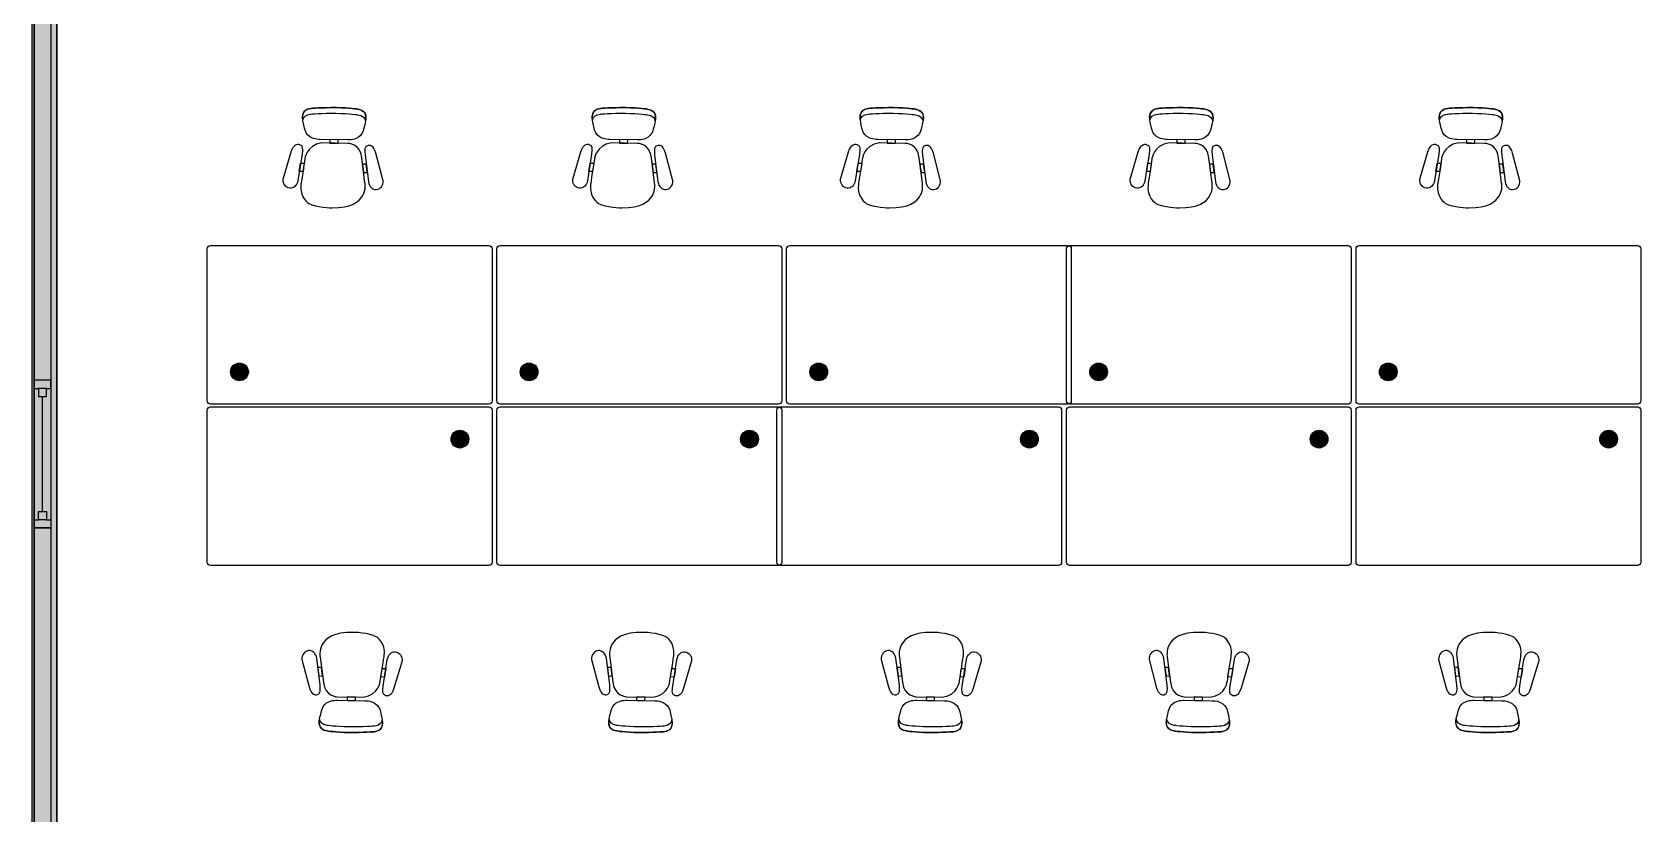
# Model space of a CAD drawing. Extents: x 452 to 33561, y 452 to 25492.
# Drawn here: x 452 to 10247, y 12987 to 17746 of the extents above; entities that cross this region are included whole.
import ezdxf

# ---------------------------------------------------------------- set-up
doc = ezdxf.new("R2010")
doc.units = 0
doc.header["$MEASUREMENT"] = 0
doc.layers.get('0').update_dxf_attribs({"linetype": 'CONTINUOUS'})
doc.layers.add('BUILDING_ENVELOPE', color=7, linetype='CONTINUOUS')
doc.layers.add('FURNITURE', color=7, linetype='CONTINUOUS')

msp = doc.modelspace()

# ---------------------------------------------------------------- hatches: boundary and pattern name
at = {"layer": 'BUILDING_ENVELOPE'}
for points in [[(451.6, 6581.6), (451.6, 25381.6), (601.6, 25231.6), (601.6, 6731.6)], [(564.5, 25329.4), (564.5, 581.6), (464.5, 481.6), (464.5, 25429.4)]]:
    msp.add_hatch(color=253, dxfattribs=at).paths.add_polyline_path(points)
at = {"layer": 'FURNITURE'}
h = msp.add_hatch(color=254, dxfattribs=at)
edge = h.paths.add_edge_path()
edge.add_arc((1714, 15677.6), 54, 0, 360)
h = msp.add_hatch(color=7, dxfattribs=at)
edge = h.paths.add_edge_path()
edge.add_arc((1714, 15677.6), 37.5, 0, 360)
h = msp.add_hatch(color=254, dxfattribs=at)
edge = h.paths.add_edge_path()
edge.add_arc((3477.6, 15677.6), 54, 0, 360)
h = msp.add_hatch(color=7, dxfattribs=at)
edge = h.paths.add_edge_path()
edge.add_arc((3477.6, 15677.6), 37.5, 0, 360)
h = msp.add_hatch(color=254, dxfattribs=at)
edge = h.paths.add_edge_path()
edge.add_arc((5241.2, 15677.6), 54, 0, 360)
h = msp.add_hatch(color=7, dxfattribs=at)
edge = h.paths.add_edge_path()
edge.add_arc((5241.2, 15677.6), 37.5, 0, 360)
h = msp.add_hatch(color=254, dxfattribs=at)
edge = h.paths.add_edge_path()
edge.add_arc((6945.6, 15677.6), 54, 0, 360)
h = msp.add_hatch(color=7, dxfattribs=at)
edge = h.paths.add_edge_path()
edge.add_arc((6945.6, 15677.6), 37.5, 0, 360)
h = msp.add_hatch(color=254, dxfattribs=at)
edge = h.paths.add_edge_path()
edge.add_arc((8709.1, 15677.6), 54, 0, 360)
h = msp.add_hatch(color=7, dxfattribs=at)
edge = h.paths.add_edge_path()
edge.add_arc((8709.1, 15677.6), 37.5, 0, 360)
h = msp.add_hatch(color=254, dxfattribs=at)
edge = h.paths.add_edge_path()
edge.add_arc((3056, 15268.1), 54, 0, 360)
h = msp.add_hatch(color=7, dxfattribs=at)
edge = h.paths.add_edge_path()
edge.add_arc((3056, 15268.1), 37.5, 0, 360)
h = msp.add_hatch(color=254, dxfattribs=at)
edge = h.paths.add_edge_path()
edge.add_arc((4819.6, 15268.1), 54, 0, 360)
h = msp.add_hatch(color=7, dxfattribs=at)
edge = h.paths.add_edge_path()
edge.add_arc((4819.6, 15268.1), 37.5, 0, 360)
h = msp.add_hatch(color=254, dxfattribs=at)
edge = h.paths.add_edge_path()
edge.add_arc((6524, 15268.1), 54, 0, 360)
h = msp.add_hatch(color=7, dxfattribs=at)
edge = h.paths.add_edge_path()
edge.add_arc((6524, 15268.1), 37.5, 0, 360)
h = msp.add_hatch(color=254, dxfattribs=at)
edge = h.paths.add_edge_path()
edge.add_arc((8287.6, 15268.1), 54, 0, 360)
h = msp.add_hatch(color=7, dxfattribs=at)
edge = h.paths.add_edge_path()
edge.add_arc((8287.6, 15268.1), 37.5, 0, 360)
h = msp.add_hatch(color=254, dxfattribs=at)
edge = h.paths.add_edge_path()
edge.add_arc((10051.1, 15268.1), 54, 0, 360)
h = msp.add_hatch(color=7, dxfattribs=at)
edge = h.paths.add_edge_path()
edge.add_arc((10051.1, 15268.1), 37.5, 0, 360)

# ---------------------------------------------------------------- linework, layer by layer
at = {"color": 7, "linetype": 'CONTINUOUS'}
for p, q in [((2372.4, 17090.2), (2205.7, 17092.8)), ((2374, 17069), (2216.1, 17071.4)), ((4136, 17090.2), (3969.2, 17092.8)), ((4137.5, 17069), (3979.6, 17071.4)), ((5766.9, 17090.2), (5600.2, 17092.8)), ((5768.5, 17069), (5610.6, 17071.4)), ((7530.5, 17090.2), (7363.7, 17092.8)), ((7532, 17069), (7374.1, 17071.4)), ((9294, 17090.2), (9127.3, 17092.8)), ((9295.6, 17069), (9137.7, 17071.4)), ((1979.4, 16851), (2028.6, 17017.3)), ((2094.9, 17004.2), (2069.3, 16841.2)), ((2478.1, 16827.3), (2458.6, 16980.6)), ((2478.3, 16998.2), (2498.9, 16834.6)), ((2589, 16841.5), (2545, 17009.3)), ((3743, 16851), (3792.2, 17017.3)), ((3858.5, 17004.2), (3832.8, 16841.2)), ((4241.6, 16827.3), (4222.2, 16980.6)), ((4241.8, 16998.2), (4262.4, 16834.6)), ((4352.6, 16841.5), (4308.5, 17009.3)), ((5373.9, 16851), (5423.1, 17017.3)), ((5489.4, 17004.2), (5463.8, 16841.2)), ((5872.6, 16827.3), (5853.1, 16980.6)), ((5872.8, 16998.2), (5893.4, 16834.6)), ((5983.5, 16841.5), (5939.5, 17009.3)), ((7137.5, 16851), (7186.7, 17017.3)), ((7253, 17004.2), (7227.3, 16841.2)), ((7636.1, 16827.3), (7616.7, 16980.6)), ((7636.3, 16998.2), (7656.9, 16834.6)), ((7747.1, 16841.5), (7703, 17009.3)), ((8901, 16851), (8950.2, 17017.3)), ((9016.6, 17004.2), (8990.9, 16841.2)), ((9399.7, 16827.3), (9380.2, 16980.6)), ((9399.9, 16998.2), (9420.5, 16834.6)), ((9510.6, 16841.5), (9466.6, 17009.3)), ((2094.2, 13926.7), (2138.3, 13759)), ((2205, 13770), (2184.4, 13933.7)), ((2205.2, 13940.9), (2224.7, 13787.6)), ((2588.3, 13764.1), (2614, 13927)), ((2703.9, 13917.3), (2654.6, 13751)), ((3857.8, 13926.7), (3901.8, 13759)), ((3968.5, 13770), (3947.9, 13933.7)), ((3968.8, 13940.9), (3988.2, 13787.6)), ((4351.9, 13764.1), (4377.5, 13927)), ((4467.4, 13917.3), (4418.2, 13751)), ((5621.3, 13926.7), (5665.4, 13759)), ((5732.1, 13770), (5711.5, 13933.7)), ((5732.3, 13940.9), (5751.8, 13787.6)), ((6115.4, 13764.1), (6141.1, 13927)), ((6231, 13917.3), (6181.7, 13751)), ((7252.3, 13926.7), (7296.3, 13759)), ((7363, 13770), (7342.4, 13933.7)), ((7363.3, 13940.9), (7382.7, 13787.6)), ((7746.4, 13764.1), (7772, 13927)), ((7861.9, 13917.3), (7812.7, 13751)), ((9015.8, 13926.7), (9059.9, 13759)), ((9126.6, 13770), (9106, 13933.7)), ((9126.8, 13940.9), (9146.3, 13787.6)), ((9509.9, 13764.1), (9535.6, 13927)), ((9625.5, 13917.3), (9576.2, 13751)), ((2309.3, 13699.3), (2467.2, 13696.8)), ((2310.8, 13678), (2477.6, 13675.4)), ((4072.8, 13699.3), (4230.7, 13696.8)), ((4074.4, 13678), (4241.2, 13675.4)), ((5836.4, 13699.3), (5994.3, 13696.8)), ((5837.9, 13678), (6004.7, 13675.4)), ((7467.3, 13699.3), (7625.2, 13696.8)), ((7468.9, 13678), (7635.7, 13675.4)), ((9230.9, 13699.3), (9388.8, 13696.8)), ((9232.4, 13678), (9399.2, 13675.4))]:
    msp.add_line(p, q, dxfattribs=at)
for points in [[(2263.5, 17070.7), (2314, 17069.9), (2314.3, 17091.2), (2263.8, 17091.9)], [(4027, 17070.7), (4077.5, 17069.9), (4077.9, 17091.2), (4027.3, 17091.9)], [(5658, 17070.7), (5708.5, 17069.9), (5708.8, 17091.2), (5658.3, 17091.9)], [(7421.5, 17070.7), (7472, 17069.9), (7472.4, 17091.2), (7421.8, 17091.9)], [(9185.1, 17070.7), (9235.6, 17069.9), (9235.9, 17091.2), (9185.4, 17091.9)], [(2100.4, 16897), (2078.1, 16897.3), (2086.2, 16948.6), (2108.3, 16947.6)], [(3864, 16897), (3841.7, 16897.3), (3849.8, 16948.6), (3871.8, 16947.6)], [(5494.9, 16897), (5472.6, 16897.3), (5480.7, 16948.6), (5502.8, 16947.6)], [(7258.5, 16897), (7236.2, 16897.3), (7244.3, 16948.6), (7266.3, 16947.6)], [(9022, 16897), (8999.7, 16897.3), (9007.8, 16948.6), (9029.9, 16947.6)], [(2469.5, 16891.2), (2491.8, 16890.9), (2485.3, 16942.4), (2463.2, 16942.1)], [(4233, 16891.2), (4255.3, 16890.9), (4248.9, 16942.4), (4226.8, 16942.1)], [(5864, 16891.2), (5886.3, 16890.9), (5879.8, 16942.4), (5857.7, 16942.1)], [(7627.5, 16891.2), (7649.8, 16890.9), (7643.4, 16942.4), (7621.3, 16942.1)], [(9391.1, 16891.2), (9413.4, 16890.9), (9406.9, 16942.4), (9384.8, 16942.1)], [(2213.8, 13877), (2191.5, 13877.4), (2198, 13825.8), (2220, 13826.1)], [(2582.8, 13871.3), (2605.1, 13870.9), (2597.1, 13819.6), (2575, 13820.6)], [(3977.3, 13877), (3955, 13877.4), (3961.5, 13825.8), (3983.6, 13826.1)], [(4346.4, 13871.3), (4368.7, 13870.9), (4360.6, 13819.6), (4338.6, 13820.6)], [(5740.9, 13877), (5718.6, 13877.4), (5725.1, 13825.8), (5747.1, 13826.1)], [(6109.9, 13871.3), (6132.2, 13870.9), (6124.2, 13819.6), (6102.1, 13820.6)], [(7371.8, 13877), (7349.5, 13877.4), (7356, 13825.8), (7378.1, 13826.1)], [(7740.9, 13871.3), (7763.2, 13870.9), (7755.1, 13819.6), (7733.1, 13820.6)], [(9135.4, 13877), (9113.1, 13877.4), (9119.6, 13825.8), (9141.6, 13826.1)], [(9504.4, 13871.3), (9526.7, 13870.9), (9518.7, 13819.6), (9496.6, 13820.6)], [(2419.8, 13697.5), (2369.3, 13698.3), (2369, 13677.1), (2419.5, 13676.3)], [(4183.3, 13697.5), (4132.8, 13698.3), (4132.5, 13677.1), (4183, 13676.3)], [(5946.9, 13697.5), (5896.4, 13698.3), (5896.1, 13677.1), (5946.6, 13676.3)], [(7577.8, 13697.5), (7527.3, 13698.3), (7527, 13677.1), (7577.5, 13676.3)], [(9341.4, 13697.5), (9290.9, 13698.3), (9290.6, 13677.1), (9341.1, 13676.3)]]:
    msp.add_lwpolyline(points, close=True, dxfattribs=at)
for points in [[(2100.3, 17210.1), (2100.3, 17210.1), (2082.5, 17274.4), (2147.9, 17281.4)], [(2147.9, 17281.4), (2089.5, 17275.2), (2097.4, 17223.2), (2099.8, 17212.2)], [(2099.8, 17212.2), (2104.3, 17228.2), (2116.6, 17244.2), (2147.4, 17247.5)], [(2147.4, 17247.5), (2147.4, 17247.5), (2216, 17253.8), (2301.4, 17252.5)], [(2147.9, 17281.4), (2147.9, 17281.4), (2216.5, 17287.7), (2301.9, 17286.4)], [(2301.9, 17286.4), (2216.5, 17287.7), (2147.9, 17281.4), (2147.9, 17281.4)], [(2301.4, 17252.5), (2386.8, 17251.2), (2435.4, 17243), (2435.4, 17243)], [(2301.9, 17286.4), (2387.3, 17285.1), (2436, 17277), (2436, 17277)], [(2436, 17277), (2436, 17277), (2387.3, 17285.1), (2301.9, 17286.4)], [(2435.4, 17243), (2466.1, 17238.8), (2478, 17222.4), (2482, 17206.3)], [(2436, 17277), (2501.1, 17267.9), (2481.4, 17204.2), (2481.4, 17204.2)], [(2482, 17206.3), (2484.6, 17217.2), (2494.2, 17268.9), (2436, 17277)], [(3863.8, 17210.1), (3863.8, 17210.1), (3846.1, 17274.4), (3911.5, 17281.4)], [(3911.5, 17281.4), (3853, 17275.2), (3861, 17223.2), (3863.4, 17212.2)], [(3863.4, 17212.2), (3867.8, 17228.2), (3880.2, 17244.2), (3911, 17247.5)], [(3911, 17247.5), (3911, 17247.5), (3979.5, 17253.8), (4064.9, 17252.5)], [(3911.5, 17281.4), (3911.5, 17281.4), (3980, 17287.7), (4065.5, 17286.4)], [(4065.5, 17286.4), (3980, 17287.7), (3911.5, 17281.4), (3911.5, 17281.4)], [(4064.9, 17252.5), (4150.4, 17251.2), (4199, 17243), (4199, 17243)], [(4065.5, 17286.4), (4150.9, 17285.1), (4199.5, 17277), (4199.5, 17277)], [(4199.5, 17277), (4199.5, 17277), (4150.9, 17285.1), (4065.5, 17286.4)], [(4199, 17243), (4229.7, 17238.8), (4241.5, 17222.4), (4245.5, 17206.3)], [(4199.5, 17277), (4264.7, 17267.9), (4244.9, 17204.2), (4244.9, 17204.2)], [(4245.5, 17206.3), (4248.2, 17217.2), (4257.8, 17268.9), (4199.5, 17277)], [(5494.8, 17210.1), (5494.8, 17210.1), (5477, 17274.4), (5542.4, 17281.4)], [(5542.4, 17281.4), (5484, 17275.2), (5491.9, 17223.2), (5494.3, 17212.2)], [(5494.3, 17212.2), (5498.8, 17228.2), (5511.1, 17244.2), (5541.9, 17247.5)], [(5541.9, 17247.5), (5541.9, 17247.5), (5610.5, 17253.8), (5695.9, 17252.5)], [(5542.4, 17281.4), (5542.4, 17281.4), (5611, 17287.7), (5696.4, 17286.4)], [(5696.4, 17286.4), (5611, 17287.7), (5542.4, 17281.4), (5542.4, 17281.4)], [(5695.9, 17252.5), (5781.3, 17251.2), (5829.9, 17243), (5829.9, 17243)], [(5696.4, 17286.4), (5781.8, 17285.1), (5830.5, 17277), (5830.5, 17277)], [(5830.5, 17277), (5830.5, 17277), (5781.8, 17285.1), (5696.4, 17286.4)], [(5829.9, 17243), (5860.6, 17238.8), (5872.5, 17222.4), (5876.5, 17206.3)], [(5830.5, 17277), (5895.6, 17267.9), (5875.9, 17204.2), (5875.9, 17204.2)], [(5876.5, 17206.3), (5879.1, 17217.2), (5888.7, 17268.9), (5830.5, 17277)], [(7258.3, 17210.1), (7258.3, 17210.1), (7240.6, 17274.4), (7306, 17281.4)], [(7306, 17281.4), (7247.5, 17275.2), (7255.5, 17223.2), (7257.9, 17212.2)], [(7257.9, 17212.2), (7262.3, 17228.2), (7274.7, 17244.2), (7305.5, 17247.5)], [(7305.5, 17247.5), (7305.5, 17247.5), (7374, 17253.8), (7459.4, 17252.5)], [(7306, 17281.4), (7306, 17281.4), (7374.5, 17287.7), (7460, 17286.4)], [(7460, 17286.4), (7374.5, 17287.7), (7306, 17281.4), (7306, 17281.4)], [(7459.4, 17252.5), (7544.9, 17251.2), (7593.5, 17243), (7593.5, 17243)], [(7460, 17286.4), (7545.4, 17285.1), (7594, 17277), (7594, 17277)], [(7594, 17277), (7594, 17277), (7545.4, 17285.1), (7460, 17286.4)], [(7593.5, 17243), (7624.2, 17238.8), (7636, 17222.4), (7640, 17206.3)], [(7594, 17277), (7659.2, 17267.9), (7639.4, 17204.2), (7639.4, 17204.2)], [(7640, 17206.3), (7642.7, 17217.2), (7652.3, 17268.9), (7594, 17277)], [(9021.9, 17210.1), (9021.9, 17210.1), (9004.1, 17274.4), (9069.5, 17281.4)], [(9069.5, 17281.4), (9011.1, 17275.2), (9019, 17223.2), (9021.4, 17212.2)], [(9021.4, 17212.2), (9025.9, 17228.2), (9038.2, 17244.2), (9069, 17247.5)], [(9069, 17247.5), (9069, 17247.5), (9137.6, 17253.8), (9223, 17252.5)], [(9069.5, 17281.4), (9069.5, 17281.4), (9138.1, 17287.7), (9223.5, 17286.4)], [(9223.5, 17286.4), (9138.1, 17287.7), (9069.5, 17281.4), (9069.5, 17281.4)], [(9223, 17252.5), (9308.4, 17251.2), (9357, 17243), (9357, 17243)], [(9223.5, 17286.4), (9308.9, 17285.1), (9357.6, 17277), (9357.6, 17277)], [(9357.6, 17277), (9357.6, 17277), (9308.9, 17285.1), (9223.5, 17286.4)], [(9357, 17243), (9387.7, 17238.8), (9399.6, 17222.4), (9403.6, 17206.3)], [(9357.6, 17277), (9422.7, 17267.9), (9403, 17204.2), (9403, 17204.2)], [(9403.6, 17206.3), (9406.2, 17217.2), (9415.8, 17268.9), (9357.6, 17277)], [(2113.1, 17148.9), (2110.4, 17157.4), (2100.9, 17203.2), (2100.3, 17210.1)], [(2153.4, 17103.6), (2134.2, 17111.9), (2120.4, 17127), (2113.1, 17148.9)], [(2466.6, 17143.4), (2458.8, 17121.7), (2444.4, 17107.1), (2425, 17099.4)], [(2481.4, 17204.2), (2480.6, 17197.3), (2469.7, 17151.8), (2466.6, 17143.4)], [(3876.7, 17148.9), (3873.9, 17157.4), (3864.4, 17203.2), (3863.8, 17210.1)], [(3917, 17103.6), (3897.8, 17111.9), (3883.9, 17127), (3876.7, 17148.9)], [(4230.2, 17143.4), (4222.3, 17121.7), (4208, 17107.1), (4188.5, 17099.4)], [(4244.9, 17204.2), (4244.1, 17197.3), (4233.2, 17151.8), (4230.2, 17143.4)], [(5507.6, 17148.9), (5504.9, 17157.4), (5495.4, 17203.2), (5494.8, 17210.1)], [(5547.9, 17103.6), (5528.7, 17111.9), (5514.9, 17127), (5507.6, 17148.9)], [(5861.1, 17143.4), (5853.3, 17121.7), (5838.9, 17107.1), (5819.5, 17099.4)], [(5875.9, 17204.2), (5875.1, 17197.3), (5864.2, 17151.8), (5861.1, 17143.4)], [(7271.2, 17148.9), (7268.4, 17157.4), (7258.9, 17203.2), (7258.3, 17210.1)], [(7311.5, 17103.6), (7292.3, 17111.9), (7278.4, 17127), (7271.2, 17148.9)], [(7624.7, 17143.4), (7616.8, 17121.7), (7602.5, 17107.1), (7583, 17099.4)], [(7639.4, 17204.2), (7638.6, 17197.3), (7627.7, 17151.8), (7624.7, 17143.4)], [(9034.8, 17148.9), (9032, 17157.4), (9022.5, 17203.2), (9021.9, 17210.1)], [(9075, 17103.6), (9055.8, 17111.9), (9042, 17127), (9034.8, 17148.9)], [(9388.2, 17143.4), (9380.4, 17121.7), (9366, 17107.1), (9346.6, 17099.4)], [(9403, 17204.2), (9402.2, 17197.3), (9391.3, 17151.8), (9388.2, 17143.4)], [(2028.6, 17017.3), (2044.8, 17068.6), (2068.4, 17064.8), (2077.7, 17062.8)], [(2077.7, 17062.8), (2102.1, 17057.7), (2097.8, 17034.7), (2094.9, 17004.2)], [(2216.1, 17071.4), (2118.7, 17058.1), (2111.9, 16972.4), (2111.9, 16972.4)], [(2196.9, 17093), (2181.8, 17093.2), (2167.4, 17097.5), (2153.4, 17103.6)], [(2205.7, 17092.8), (2202.7, 17092.9), (2199.8, 17092.9), (2196.9, 17093)], [(2381.2, 17090.1), (2378.3, 17090.2), (2375.4, 17090.2), (2372.4, 17090.2)], [(2458.6, 16980.6), (2450.4, 17068), (2374, 17069), (2374, 17069)], [(2425, 17099.4), (2410.9, 17093.7), (2396.3, 17089.9), (2381.2, 17090.1)], [(2497.3, 17056.3), (2472.8, 17051.9), (2476.3, 17028.9), (2478.3, 16998.2)], [(2545, 17009.3), (2530.4, 17061.1), (2506.7, 17058), (2497.3, 17056.3)], [(3792.2, 17017.3), (3808.4, 17068.6), (3831.9, 17064.8), (3841.3, 17062.8)], [(3841.3, 17062.8), (3865.6, 17057.7), (3861.4, 17034.7), (3858.5, 17004.2)], [(3979.6, 17071.4), (3882.3, 17058.1), (3875.5, 16972.4), (3875.5, 16972.4)], [(3960.4, 17093), (3945.4, 17093.2), (3930.9, 17097.5), (3917, 17103.6)], [(3969.2, 17092.8), (3966.3, 17092.9), (3963.4, 17092.9), (3960.4, 17093)], [(4144.8, 17090.1), (4141.8, 17090.2), (4138.9, 17090.2), (4136, 17090.2)], [(4222.2, 16980.6), (4213.9, 17068), (4137.5, 17069), (4137.5, 17069)], [(4188.5, 17099.4), (4174.4, 17093.7), (4159.8, 17089.9), (4144.8, 17090.1)], [(4260.9, 17056.3), (4236.4, 17051.9), (4239.9, 17028.9), (4241.8, 16998.2)], [(4308.5, 17009.3), (4293.9, 17061.1), (4270.3, 17058), (4260.9, 17056.3)], [(5423.1, 17017.3), (5439.3, 17068.6), (5462.9, 17064.8), (5472.2, 17062.8)], [(5472.2, 17062.8), (5496.6, 17057.7), (5492.3, 17034.7), (5489.4, 17004.2)], [(5610.6, 17071.4), (5513.2, 17058.1), (5506.4, 16972.4), (5506.4, 16972.4)], [(5591.4, 17093), (5576.3, 17093.2), (5561.9, 17097.5), (5547.9, 17103.6)], [(5600.2, 17092.8), (5597.2, 17092.9), (5594.3, 17092.9), (5591.4, 17093)], [(5775.7, 17090.1), (5772.8, 17090.2), (5769.9, 17090.2), (5766.9, 17090.2)], [(5853.1, 16980.6), (5844.9, 17068), (5768.5, 17069), (5768.5, 17069)], [(5819.5, 17099.4), (5805.4, 17093.7), (5790.8, 17089.9), (5775.7, 17090.1)], [(5891.8, 17056.3), (5867.3, 17051.9), (5870.8, 17028.9), (5872.8, 16998.2)], [(5939.5, 17009.3), (5924.9, 17061.1), (5901.2, 17058), (5891.8, 17056.3)], [(7186.7, 17017.3), (7202.9, 17068.6), (7226.4, 17064.8), (7235.8, 17062.8)], [(7235.8, 17062.8), (7260.1, 17057.7), (7255.9, 17034.7), (7253, 17004.2)], [(7374.1, 17071.4), (7276.8, 17058.1), (7270, 16972.4), (7270, 16972.4)], [(7354.9, 17093), (7339.9, 17093.2), (7325.4, 17097.5), (7311.5, 17103.6)], [(7363.7, 17092.8), (7360.8, 17092.9), (7357.9, 17092.9), (7354.9, 17093)], [(7539.3, 17090.1), (7536.3, 17090.2), (7533.4, 17090.2), (7530.5, 17090.2)], [(7616.7, 16980.6), (7608.4, 17068), (7532, 17069), (7532, 17069)], [(7583, 17099.4), (7568.9, 17093.7), (7554.3, 17089.9), (7539.3, 17090.1)], [(7655.4, 17056.3), (7630.9, 17051.9), (7634.4, 17028.9), (7636.3, 16998.2)], [(7703, 17009.3), (7688.4, 17061.1), (7664.8, 17058), (7655.4, 17056.3)], [(8950.2, 17017.3), (8966.4, 17068.6), (8990, 17064.8), (8999.3, 17062.8)], [(8999.3, 17062.8), (9023.7, 17057.7), (9019.4, 17034.7), (9016.6, 17004.2)], [(9137.7, 17071.4), (9040.3, 17058.1), (9033.5, 16972.4), (9033.5, 16972.4)], [(9118.5, 17093), (9103.4, 17093.2), (9089, 17097.5), (9075, 17103.6)], [(9127.3, 17092.8), (9124.3, 17092.9), (9121.4, 17092.9), (9118.5, 17093)], [(9302.8, 17090.1), (9299.9, 17090.2), (9297, 17090.2), (9294, 17090.2)], [(9380.2, 16980.6), (9372, 17068), (9295.6, 17069), (9295.6, 17069)], [(9346.6, 17099.4), (9332.5, 17093.7), (9317.9, 17089.9), (9302.8, 17090.1)], [(9418.9, 17056.3), (9394.4, 17051.9), (9397.9, 17028.9), (9399.9, 16998.2)], [(9466.6, 17009.3), (9452, 17061.1), (9428.3, 17058), (9418.9, 17056.3)], [(2111.9, 16972.4), (2108.6, 16947.7), (2088.1, 16820.9), (2088.1, 16820.9)], [(3875.5, 16972.4), (3872.2, 16947.7), (3851.7, 16820.9), (3851.7, 16820.9)], [(5506.4, 16972.4), (5503.1, 16947.7), (5482.6, 16820.9), (5482.6, 16820.9)], [(7270, 16972.4), (7266.7, 16947.7), (7246.2, 16820.9), (7246.2, 16820.9)], [(9033.5, 16972.4), (9030.2, 16947.7), (9009.7, 16820.9), (9009.7, 16820.9)], [(2019.8, 16795.9), (1995, 16798.6), (1976.9, 16823.2), (1979.4, 16851)], [(3783.4, 16795.9), (3758.6, 16798.6), (3740.5, 16823.2), (3743, 16851)], [(5414.3, 16795.9), (5389.5, 16798.6), (5371.4, 16823.2), (5373.9, 16851)], [(7177.9, 16795.9), (7153.1, 16798.6), (7135, 16823.2), (7137.5, 16851)], [(8941.4, 16795.9), (8916.6, 16798.6), (8898.5, 16823.2), (8901, 16851)], [(2069.3, 16841.2), (2063.7, 16814.1), (2044.7, 16793.2), (2019.8, 16795.9)], [(2088.1, 16820.9), (2077.5, 16737.6), (2136.1, 16703.6), (2136.1, 16703.6)], [(2277.7, 16676.7), (2510.3, 16673.1), (2478.1, 16827.3), (2478.1, 16827.3)], [(2498.9, 16834.6), (2503.6, 16807.3), (2522, 16785.8), (2546.9, 16787.7)], [(2546.9, 16787.7), (2571.8, 16789.6), (2590.7, 16813.7), (2589, 16841.5)], [(3832.8, 16841.2), (3827.3, 16814.1), (3808.2, 16793.2), (3783.4, 16795.9)], [(3851.7, 16820.9), (3841.1, 16737.6), (3899.6, 16703.6), (3899.6, 16703.6)], [(4041.3, 16676.7), (4273.9, 16673.1), (4241.6, 16827.3), (4241.6, 16827.3)], [(4262.4, 16834.6), (4267.1, 16807.3), (4285.6, 16785.8), (4310.5, 16787.7)], [(4310.5, 16787.7), (4335.4, 16789.6), (4354.2, 16813.7), (4352.6, 16841.5)], [(5463.8, 16841.2), (5458.2, 16814.1), (5439.2, 16793.2), (5414.3, 16795.9)], [(5482.6, 16820.9), (5472, 16737.6), (5530.6, 16703.6), (5530.6, 16703.6)], [(5672.2, 16676.7), (5904.8, 16673.1), (5872.6, 16827.3), (5872.6, 16827.3)], [(5893.4, 16834.6), (5898.1, 16807.3), (5916.5, 16785.8), (5941.4, 16787.7)], [(5941.4, 16787.7), (5966.3, 16789.6), (5985.2, 16813.7), (5983.5, 16841.5)], [(7227.3, 16841.2), (7221.8, 16814.1), (7202.7, 16793.2), (7177.9, 16795.9)], [(7246.2, 16820.9), (7235.6, 16737.6), (7294.1, 16703.6), (7294.1, 16703.6)], [(7435.8, 16676.7), (7668.4, 16673.1), (7636.1, 16827.3), (7636.1, 16827.3)], [(7656.9, 16834.6), (7661.6, 16807.3), (7680.1, 16785.8), (7705, 16787.7)], [(7705, 16787.7), (7729.9, 16789.6), (7748.7, 16813.7), (7747.1, 16841.5)], [(8990.9, 16841.2), (8985.3, 16814.1), (8966.3, 16793.2), (8941.4, 16795.9)], [(9009.7, 16820.9), (8999.1, 16737.6), (9057.7, 16703.6), (9057.7, 16703.6)], [(9199.3, 16676.7), (9431.9, 16673.1), (9399.7, 16827.3), (9399.7, 16827.3)], [(9420.5, 16834.6), (9425.2, 16807.3), (9443.6, 16785.8), (9468.5, 16787.7)], [(9468.5, 16787.7), (9493.4, 16789.6), (9512.3, 16813.7), (9510.6, 16841.5)], [(2136.1, 16703.6), (2179.2, 16678.2), (2277.7, 16676.7), (2277.7, 16676.7)], [(3899.6, 16703.6), (3942.8, 16678.2), (4041.3, 16676.7), (4041.3, 16676.7)], [(5530.6, 16703.6), (5573.7, 16678.2), (5672.2, 16676.7), (5672.2, 16676.7)], [(7294.1, 16703.6), (7337.3, 16678.2), (7435.8, 16676.7), (7435.8, 16676.7)], [(9057.7, 16703.6), (9100.8, 16678.2), (9199.3, 16676.7), (9199.3, 16676.7)], [(2405.5, 14091.5), (2172.9, 14095.1), (2205.2, 13940.9), (2205.2, 13940.9)], [(2547.2, 14064.6), (2504, 14090), (2405.5, 14091.5), (2405.5, 14091.5)], [(2595.1, 13947.4), (2605.8, 14030.7), (2547.2, 14064.6), (2547.2, 14064.6)], [(4169.1, 14091.5), (3936.5, 14095.1), (3968.8, 13940.9), (3968.8, 13940.9)], [(4310.8, 14064.6), (4267.6, 14090), (4169.1, 14091.5), (4169.1, 14091.5)], [(4358.7, 13947.4), (4369.3, 14030.7), (4310.8, 14064.6), (4310.8, 14064.6)], [(5932.6, 14091.5), (5700, 14095.1), (5732.3, 13940.9), (5732.3, 13940.9)], [(6074.3, 14064.6), (6031.1, 14090), (5932.6, 14091.5), (5932.6, 14091.5)], [(6122.2, 13947.4), (6132.9, 14030.7), (6074.3, 14064.6), (6074.3, 14064.6)], [(7563.6, 14091.5), (7331, 14095.1), (7363.3, 13940.9), (7363.3, 13940.9)], [(7705.3, 14064.6), (7662.1, 14090), (7563.6, 14091.5), (7563.6, 14091.5)], [(7753.2, 13947.4), (7763.8, 14030.7), (7705.3, 14064.6), (7705.3, 14064.6)], [(9327.1, 14091.5), (9094.5, 14095.1), (9126.8, 13940.9), (9126.8, 13940.9)], [(9468.8, 14064.6), (9425.6, 14090), (9327.1, 14091.5), (9327.1, 14091.5)], [(9516.7, 13947.4), (9527.4, 14030.7), (9468.8, 14064.6), (9468.8, 14064.6)], [(2136.4, 13980.5), (2111.5, 13978.6), (2092.6, 13954.5), (2094.2, 13926.7)], [(2184.4, 13933.7), (2179.7, 13961), (2161.2, 13982.5), (2136.4, 13980.5)], [(2571.3, 13795.9), (2574.6, 13820.6), (2595.1, 13947.4), (2595.1, 13947.4)], [(2614, 13927), (2619.5, 13954.2), (2638.6, 13975.1), (2663.4, 13972.4)], [(2663.4, 13972.4), (2688.2, 13969.7), (2706.4, 13945), (2703.9, 13917.3)], [(3899.9, 13980.5), (3875, 13978.6), (3856.1, 13954.5), (3857.8, 13926.7)], [(3947.9, 13933.7), (3943.2, 13961), (3924.8, 13982.5), (3899.9, 13980.5)], [(4334.9, 13795.9), (4338.2, 13820.6), (4358.7, 13947.4), (4358.7, 13947.4)], [(4377.5, 13927), (4383.1, 13954.2), (4402.2, 13975.1), (4427, 13972.4)], [(4427, 13972.4), (4451.8, 13969.7), (4469.9, 13945), (4467.4, 13917.3)], [(5663.5, 13980.5), (5638.6, 13978.6), (5619.7, 13954.5), (5621.3, 13926.7)], [(5711.5, 13933.7), (5706.8, 13961), (5688.4, 13982.5), (5663.5, 13980.5)], [(6098.5, 13795.9), (6101.7, 13820.6), (6122.2, 13947.4), (6122.2, 13947.4)], [(6141.1, 13927), (6146.6, 13954.2), (6165.7, 13975.1), (6190.5, 13972.4)], [(6190.5, 13972.4), (6215.3, 13969.7), (6233.5, 13945), (6231, 13917.3)], [(7294.4, 13980.5), (7269.5, 13978.6), (7250.6, 13954.5), (7252.3, 13926.7)], [(7342.4, 13933.7), (7337.7, 13961), (7319.3, 13982.5), (7294.4, 13980.5)], [(7729.4, 13795.9), (7732.7, 13820.6), (7753.2, 13947.4), (7753.2, 13947.4)], [(7772, 13927), (7777.6, 13954.2), (7796.7, 13975.1), (7821.5, 13972.4)], [(7821.5, 13972.4), (7846.3, 13969.7), (7864.4, 13945), (7861.9, 13917.3)], [(9058, 13980.5), (9033.1, 13978.6), (9014.2, 13954.5), (9015.8, 13926.7)], [(9106, 13933.7), (9101.3, 13961), (9082.9, 13982.5), (9058, 13980.5)], [(9493, 13795.9), (9496.2, 13820.6), (9516.7, 13947.4), (9516.7, 13947.4)], [(9535.6, 13927), (9541.1, 13954.2), (9560.2, 13975.1), (9585, 13972.4)], [(9585, 13972.4), (9609.8, 13969.7), (9628, 13945), (9625.5, 13917.3)], [(2138.3, 13759), (2152.9, 13707.2), (2176.6, 13710.3), (2186, 13711.9)], [(2186, 13711.9), (2210.4, 13716.3), (2206.9, 13739.4), (2205, 13770)], [(2224.7, 13787.6), (2232.9, 13700.3), (2309.3, 13699.3), (2309.3, 13699.3)], [(2467.2, 13696.8), (2564.6, 13710.1), (2571.3, 13795.9), (2571.3, 13795.9)], [(2605.5, 13705.4), (2581.2, 13710.6), (2585.4, 13733.5), (2588.3, 13764.1)], [(2654.6, 13751), (2638.4, 13699.6), (2614.9, 13703.5), (2605.5, 13705.4)], [(3901.8, 13759), (3916.4, 13707.2), (3940.1, 13710.3), (3949.5, 13711.9)], [(3949.5, 13711.9), (3974, 13716.3), (3970.5, 13739.4), (3968.5, 13770)], [(3988.2, 13787.6), (3996.4, 13700.3), (4072.8, 13699.3), (4072.8, 13699.3)], [(4230.7, 13696.8), (4328.1, 13710.1), (4334.9, 13795.9), (4334.9, 13795.9)], [(4369.1, 13705.4), (4344.7, 13710.6), (4349, 13733.5), (4351.9, 13764.1)], [(4418.2, 13751), (4402, 13699.6), (4378.4, 13703.5), (4369.1, 13705.4)], [(5665.4, 13759), (5680, 13707.2), (5703.7, 13710.3), (5713.1, 13711.9)], [(5713.1, 13711.9), (5737.6, 13716.3), (5734, 13739.4), (5732.1, 13770)], [(5751.8, 13787.6), (5760, 13700.3), (5836.4, 13699.3), (5836.4, 13699.3)], [(5994.3, 13696.8), (6091.7, 13710.1), (6098.5, 13795.9), (6098.5, 13795.9)], [(6132.6, 13705.4), (6108.3, 13710.6), (6112.5, 13733.5), (6115.4, 13764.1)], [(6181.7, 13751), (6165.5, 13699.6), (6142, 13703.5), (6132.6, 13705.4)], [(7296.3, 13759), (7310.9, 13707.2), (7334.6, 13710.3), (7344, 13711.9)], [(7344, 13711.9), (7368.5, 13716.3), (7365, 13739.4), (7363, 13770)], [(7382.7, 13787.6), (7390.9, 13700.3), (7467.3, 13699.3), (7467.3, 13699.3)], [(7625.2, 13696.8), (7722.6, 13710.1), (7729.4, 13795.9), (7729.4, 13795.9)], [(7763.6, 13705.4), (7739.2, 13710.6), (7743.5, 13733.5), (7746.4, 13764.1)], [(7812.7, 13751), (7796.5, 13699.6), (7772.9, 13703.5), (7763.6, 13705.4)], [(9059.9, 13759), (9074.5, 13707.2), (9098.2, 13710.3), (9107.6, 13711.9)], [(9107.6, 13711.9), (9132.1, 13716.3), (9128.5, 13739.4), (9126.6, 13770)], [(9146.3, 13787.6), (9154.5, 13700.3), (9230.9, 13699.3), (9230.9, 13699.3)], [(9388.8, 13696.8), (9486.2, 13710.1), (9493, 13795.9), (9493, 13795.9)], [(9527.1, 13705.4), (9502.8, 13710.6), (9507, 13733.5), (9509.9, 13764.1)], [(9576.2, 13751), (9560, 13699.6), (9536.5, 13703.5), (9527.1, 13705.4)], [(2201.9, 13564.1), (2202.7, 13570.9), (2213.6, 13616.4), (2216.6, 13624.8)], [(2216.6, 13624.8), (2224.5, 13646.5), (2238.8, 13661.1), (2258.3, 13668.9)], [(2258.3, 13668.9), (2272.4, 13674.5), (2287, 13678.3), (2302, 13678.1)], [(2302, 13678.1), (2305, 13678.1), (2307.9, 13678), (2310.8, 13678)], [(2477.6, 13675.4), (2480.5, 13675.4), (2483.5, 13675.3), (2486.4, 13675.3)], [(2486.4, 13675.3), (2501.4, 13675), (2515.9, 13670.7), (2529.8, 13664.7)], [(2529.8, 13664.7), (2549, 13656.3), (2562.9, 13641.3), (2570.1, 13619.3)], [(2570.1, 13619.3), (2572.9, 13610.9), (2582.4, 13565), (2583, 13558.1)], [(3965.4, 13564.1), (3966.2, 13570.9), (3977.1, 13616.4), (3980.2, 13624.8)], [(3980.2, 13624.8), (3988.1, 13646.5), (4002.4, 13661.1), (4021.8, 13668.9)], [(4021.8, 13668.9), (4036, 13674.5), (4050.6, 13678.3), (4065.6, 13678.1)], [(4065.6, 13678.1), (4068.5, 13678.1), (4071.4, 13678), (4074.4, 13678)], [(4241.2, 13675.4), (4244.1, 13675.4), (4247, 13675.3), (4249.9, 13675.3)], [(4249.9, 13675.3), (4265, 13675), (4279.5, 13670.7), (4293.4, 13664.7)], [(4293.4, 13664.7), (4312.6, 13656.3), (4326.5, 13641.3), (4333.7, 13619.3)], [(4333.7, 13619.3), (4336.4, 13610.9), (4345.9, 13565), (4346.5, 13558.1)], [(5729, 13564.1), (5729.8, 13570.9), (5740.7, 13616.4), (5743.7, 13624.8)], [(5743.7, 13624.8), (5751.6, 13646.5), (5765.9, 13661.1), (5785.4, 13668.9)], [(5785.4, 13668.9), (5799.5, 13674.5), (5814.1, 13678.3), (5829.1, 13678.1)], [(5829.1, 13678.1), (5832.1, 13678.1), (5835, 13678), (5837.9, 13678)], [(6004.7, 13675.4), (6007.6, 13675.4), (6010.6, 13675.3), (6013.5, 13675.3)], [(6013.5, 13675.3), (6028.5, 13675), (6043, 13670.7), (6056.9, 13664.7)], [(6056.9, 13664.7), (6076.1, 13656.3), (6090, 13641.3), (6097.2, 13619.3)], [(6097.2, 13619.3), (6100, 13610.9), (6109.5, 13565), (6110.1, 13558.1)], [(7359.9, 13564.1), (7360.7, 13570.9), (7371.6, 13616.4), (7374.7, 13624.8)], [(7374.7, 13624.8), (7382.6, 13646.5), (7396.9, 13661.1), (7416.3, 13668.9)], [(7416.3, 13668.9), (7430.5, 13674.5), (7445.1, 13678.3), (7460.1, 13678.1)], [(7460.1, 13678.1), (7463, 13678.1), (7465.9, 13678), (7468.9, 13678)], [(7635.7, 13675.4), (7638.6, 13675.4), (7641.5, 13675.3), (7644.4, 13675.3)], [(7644.4, 13675.3), (7659.5, 13675), (7674, 13670.7), (7687.9, 13664.7)], [(7687.9, 13664.7), (7707.1, 13656.3), (7721, 13641.3), (7728.2, 13619.3)], [(7728.2, 13619.3), (7730.9, 13610.9), (7740.4, 13565), (7741, 13558.1)], [(9123.5, 13564.1), (9124.3, 13570.9), (9135.2, 13616.4), (9138.2, 13624.8)], [(9138.2, 13624.8), (9146.1, 13646.5), (9160.4, 13661.1), (9179.9, 13668.9)], [(9179.9, 13668.9), (9194, 13674.5), (9208.6, 13678.3), (9223.6, 13678.1)], [(9223.6, 13678.1), (9226.6, 13678.1), (9229.5, 13678), (9232.4, 13678)], [(9399.2, 13675.4), (9402.1, 13675.4), (9405.1, 13675.3), (9408, 13675.3)], [(9408, 13675.3), (9423, 13675), (9437.5, 13670.7), (9451.4, 13664.7)], [(9451.4, 13664.7), (9470.6, 13656.3), (9484.5, 13641.3), (9491.7, 13619.3)], [(9491.7, 13619.3), (9494.5, 13610.9), (9504, 13565), (9504.6, 13558.1)], [(2247.3, 13491.3), (2182.1, 13500.3), (2201.9, 13564.1), (2201.9, 13564.1)], [(2201.3, 13562), (2198.6, 13551.1), (2189.1, 13499.3), (2247.3, 13491.3)], [(2247.8, 13525.2), (2217.1, 13529.5), (2205.3, 13545.8), (2201.3, 13562)], [(2381.9, 13515.8), (2296.5, 13517.1), (2247.8, 13525.2), (2247.8, 13525.2)], [(2535.8, 13520.7), (2535.8, 13520.7), (2467.3, 13514.4), (2381.9, 13515.8)], [(2583, 13558.1), (2583, 13558.1), (2600.7, 13493.8), (2535.3, 13486.8)], [(2535.3, 13486.8), (2593.8, 13493.1), (2585.8, 13545.1), (2583.5, 13556.1)], [(2583.5, 13556.1), (2579, 13540), (2566.6, 13524), (2535.8, 13520.7)], [(4010.8, 13491.3), (3945.7, 13500.3), (3965.4, 13564.1), (3965.4, 13564.1)], [(3964.9, 13562), (3962.2, 13551.1), (3952.6, 13499.3), (4010.8, 13491.3)], [(4011.4, 13525.2), (3980.7, 13529.5), (3968.8, 13545.8), (3964.9, 13562)], [(4145.4, 13515.8), (4060, 13517.1), (4011.4, 13525.2), (4011.4, 13525.2)], [(4299.4, 13520.7), (4299.4, 13520.7), (4230.8, 13514.4), (4145.4, 13515.8)], [(4346.5, 13558.1), (4346.5, 13558.1), (4364.3, 13493.8), (4298.9, 13486.8)], [(4298.9, 13486.8), (4357.3, 13493.1), (4349.4, 13545.1), (4347, 13556.1)], [(4347, 13556.1), (4342.6, 13540), (4330.2, 13524), (4299.4, 13520.7)], [(5774.4, 13491.3), (5709.2, 13500.3), (5729, 13564.1), (5729, 13564.1)], [(5728.4, 13562), (5725.7, 13551.1), (5716.2, 13499.3), (5774.4, 13491.3)], [(5774.9, 13525.2), (5744.2, 13529.5), (5732.4, 13545.8), (5728.4, 13562)], [(5909, 13515.8), (5823.6, 13517.1), (5774.9, 13525.2), (5774.9, 13525.2)], [(6062.9, 13520.7), (6062.9, 13520.7), (5994.4, 13514.4), (5909, 13515.8)], [(6110.1, 13558.1), (6110.1, 13558.1), (6127.8, 13493.8), (6062.4, 13486.8)], [(6062.4, 13486.8), (6120.9, 13493.1), (6112.9, 13545.1), (6110.6, 13556.1)], [(6110.6, 13556.1), (6106.1, 13540), (6093.8, 13524), (6062.9, 13520.7)], [(7405.3, 13491.3), (7340.2, 13500.3), (7359.9, 13564.1), (7359.9, 13564.1)], [(7359.4, 13562), (7356.7, 13551.1), (7347.1, 13499.3), (7405.3, 13491.3)], [(7405.9, 13525.2), (7375.2, 13529.5), (7363.3, 13545.8), (7359.4, 13562)], [(7539.9, 13515.8), (7454.5, 13517.1), (7405.9, 13525.2), (7405.9, 13525.2)], [(7693.9, 13520.7), (7693.9, 13520.7), (7625.3, 13514.4), (7539.9, 13515.8)], [(7741, 13558.1), (7741, 13558.1), (7758.8, 13493.8), (7693.4, 13486.8)], [(7693.4, 13486.8), (7751.8, 13493.1), (7743.9, 13545.1), (7741.5, 13556.1)], [(7741.5, 13556.1), (7737.1, 13540), (7724.7, 13524), (7693.9, 13520.7)], [(9168.9, 13491.3), (9103.7, 13500.3), (9123.5, 13564.1), (9123.5, 13564.1)], [(9122.9, 13562), (9120.2, 13551.1), (9110.7, 13499.3), (9168.9, 13491.3)], [(9169.4, 13525.2), (9138.7, 13529.5), (9126.9, 13545.8), (9122.9, 13562)], [(9303.5, 13515.8), (9218.1, 13517.1), (9169.4, 13525.2), (9169.4, 13525.2)], [(9457.4, 13520.7), (9457.4, 13520.7), (9388.9, 13514.4), (9303.5, 13515.8)], [(9504.6, 13558.1), (9504.6, 13558.1), (9522.3, 13493.8), (9456.9, 13486.8)], [(9456.9, 13486.8), (9515.4, 13493.1), (9507.4, 13545.1), (9505.1, 13556.1)], [(9505.1, 13556.1), (9500.6, 13540), (9488.3, 13524), (9457.4, 13520.7)], [(2381.4, 13481.8), (2295.9, 13483.1), (2247.3, 13491.3), (2247.3, 13491.3)], [(2247.3, 13491.3), (2247.3, 13491.3), (2295.9, 13483.1), (2381.4, 13481.8)], [(2535.3, 13486.8), (2535.3, 13486.8), (2466.8, 13480.5), (2381.4, 13481.8)], [(2381.4, 13481.8), (2466.8, 13480.5), (2535.3, 13486.8), (2535.3, 13486.8)], [(4144.9, 13481.8), (4059.5, 13483.1), (4010.8, 13491.3), (4010.8, 13491.3)], [(4010.8, 13491.3), (4010.8, 13491.3), (4059.5, 13483.1), (4144.9, 13481.8)], [(4298.9, 13486.8), (4298.9, 13486.8), (4230.3, 13480.5), (4144.9, 13481.8)], [(4144.9, 13481.8), (4230.3, 13480.5), (4298.9, 13486.8), (4298.9, 13486.8)], [(5908.5, 13481.8), (5823, 13483.1), (5774.4, 13491.3), (5774.4, 13491.3)], [(5774.4, 13491.3), (5774.4, 13491.3), (5823, 13483.1), (5908.5, 13481.8)], [(6062.4, 13486.8), (6062.4, 13486.8), (5993.9, 13480.5), (5908.5, 13481.8)], [(5908.5, 13481.8), (5993.9, 13480.5), (6062.4, 13486.8), (6062.4, 13486.8)], [(7539.4, 13481.8), (7454, 13483.1), (7405.3, 13491.3), (7405.3, 13491.3)], [(7405.3, 13491.3), (7405.3, 13491.3), (7454, 13483.1), (7539.4, 13481.8)], [(7693.4, 13486.8), (7693.4, 13486.8), (7624.8, 13480.5), (7539.4, 13481.8)], [(7539.4, 13481.8), (7624.8, 13480.5), (7693.4, 13486.8), (7693.4, 13486.8)], [(9303, 13481.8), (9217.5, 13483.1), (9168.9, 13491.3), (9168.9, 13491.3)], [(9168.9, 13491.3), (9168.9, 13491.3), (9217.5, 13483.1), (9303, 13481.8)], [(9456.9, 13486.8), (9456.9, 13486.8), (9388.4, 13480.5), (9303, 13481.8)], [(9303, 13481.8), (9388.4, 13480.5), (9456.9, 13486.8), (9456.9, 13486.8)]]:
    msp.add_open_spline(points, degree=3, dxfattribs=at)
at = {"layer": 'BUILDING_ENVELOPE', "color": 7, "linetype": 'CONTINUOUS'}
for p, q in [((451.6, 6581.6), (451.6, 25381.6)), ((464.5, 25429.4), (464.5, 481.6)), ((564.5, 25329.4), (564.5, 581.6)), ((601.6, 6731.6), (601.6, 25231.6)), ((564.5, 15627.3), (464.5, 15627.3)), ((464.5, 15627.3), (464.5, 15577.3)), ((564.5, 15627.3), (464.5, 15627.3)), ((464.5, 15577.3), (489.5, 15577.3)), ((539.5, 15577.3), (564.5, 15577.3)), ((564.5, 15577.3), (564.5, 15627.3)), ((514.5, 14827.3), (514.5, 15527.3)), ((464.5, 14727.3), (464.5, 14777.3)), ((464.5, 14777.3), (489.5, 14777.3)), ((564.5, 14727.3), (464.5, 14727.3)), ((564.5, 14727.3), (464.5, 14727.3)), ((539.5, 14777.3), (564.5, 14777.3)), ((564.5, 14777.3), (564.5, 14727.3))]:
    msp.add_line(p, q, dxfattribs=at)
for points in [[(451.6, 6581.6), (451.6, 25381.6), (601.6, 25231.6), (601.6, 6731.6)], [(564.5, 25329.4), (564.5, 581.6), (464.5, 481.6), (464.5, 25429.4)], [(567.1, 14727.3), (567.1, 15627.3), (462, 15627.3), (462, 14727.3)], [(489.5, 15577.3), (489.5, 15527.3), (539.5, 15527.3), (539.5, 15577.3)], [(489.5, 14777.3), (489.5, 14827.3), (539.5, 14827.3), (539.5, 14777.3)]]:
    msp.add_lwpolyline(points, close=True, dxfattribs=at)
at = {"layer": 'FURNITURE', "color": 7, "linetype": 'CONTINUOUS'}
for p, q in [((1518, 15500.7), (1518, 16427.6)), ((1537.1, 16446.6), (3233, 16446.6)), ((3252, 16427.6), (3252, 15500.7)), ((3281.6, 15500.7), (3281.6, 16427.6)), ((3300.7, 16446.6), (4996.5, 16446.6)), ((5015.6, 16427.6), (5015.6, 15500.7)), ((5045.2, 15500.7), (5045.2, 16427.6)), ((5064.2, 16446.6), (6760.1, 16446.6)), ((6749.6, 15500.7), (6749.6, 16427.6)), ((6768.6, 16446.6), (8464.5, 16446.6)), ((6779.2, 16427.6), (6779.2, 15500.7)), ((8483.6, 16427.6), (8483.6, 15500.7)), ((8513.1, 15500.7), (8513.1, 16427.6)), ((8532.2, 16446.6), (10228.1, 16446.6)), ((10247.1, 16427.6), (10247.1, 15500.7)), ((3233, 15481.6), (1537.1, 15481.6)), ((4996.5, 15481.6), (3300.7, 15481.6)), ((6760.1, 15481.6), (5064.2, 15481.6)), ((8464.5, 15481.6), (6768.6, 15481.6)), ((10228.1, 15481.6), (8532.2, 15481.6)), ((1518, 14518.2), (1518, 15445.1)), ((1537.1, 15464.1), (3233, 15464.1)), ((3252, 15445.1), (3252, 14518.2)), ((3281.6, 14518.2), (3281.6, 15445.1)), ((3300.7, 15464.1), (4996.5, 15464.1)), ((4986, 14518.2), (4986, 15445.1)), ((5005.1, 15464.1), (6701, 15464.1)), ((5015.6, 15445.1), (5015.6, 14518.2)), ((6720, 15445.1), (6720, 14518.2)), ((6749.6, 14518.2), (6749.6, 15445.1)), ((6768.6, 15464.1), (8464.5, 15464.1)), ((8483.6, 15445.1), (8483.6, 14518.2)), ((8513.1, 14518.2), (8513.1, 15445.1)), ((8532.2, 15464.1), (10228.1, 15464.1)), ((10247.1, 15445.1), (10247.1, 14518.2)), ((3233, 14499.1), (1537.1, 14499.1)), ((4996.5, 14499.1), (3300.7, 14499.1)), ((6701, 14499.1), (5005.1, 14499.1)), ((8464.5, 14499.1), (6768.6, 14499.1)), ((10228.1, 14499.1), (8532.2, 14499.1))]:
    msp.add_line(p, q, dxfattribs=at)
for centre, radius in [((1714, 15677.6), 54), ((1714, 15677.6), 37.5), ((3477.6, 15677.6), 54), ((3477.6, 15677.6), 37.5), ((5241.2, 15677.6), 54), ((5241.2, 15677.6), 37.5), ((6945.6, 15677.6), 54), ((6945.6, 15677.6), 37.5), ((8709.1, 15677.6), 54), ((8709.1, 15677.6), 37.5), ((3056, 15268.1), 54), ((3056, 15268.1), 37.5), ((4819.6, 15268.1), 54), ((4819.6, 15268.1), 37.5), ((6524, 15268.1), 54), ((6524, 15268.1), 37.5), ((8287.6, 15268.1), 54), ((8287.6, 15268.1), 37.5), ((10051.1, 15268.1), 54), ((10051.1, 15268.1), 37.5)]:
    msp.add_circle(centre, radius, dxfattribs=at)
for points in [[(1518, 16427.6), (1518, 16438.1), (1526.6, 16446.6), (1537.1, 16446.6)], [(3233, 16446.6), (3243.5, 16446.6), (3252, 16438.1), (3252, 16427.6)], [(3281.6, 16427.6), (3281.6, 16438.1), (3290.1, 16446.6), (3300.7, 16446.6)], [(4996.5, 16446.6), (5007.1, 16446.6), (5015.6, 16438.1), (5015.6, 16427.6)], [(5045.2, 16427.6), (5045.2, 16438.1), (5053.7, 16446.6), (5064.2, 16446.6)], [(6749.6, 16427.6), (6749.6, 16438.1), (6758.1, 16446.6), (6768.6, 16446.6)], [(6760.1, 16446.6), (6770.6, 16446.6), (6779.2, 16438.1), (6779.2, 16427.6)], [(8464.5, 16446.6), (8475, 16446.6), (8483.6, 16438.1), (8483.6, 16427.6)], [(8513.1, 16427.6), (8513.1, 16438.1), (8521.6, 16446.6), (8532.2, 16446.6)], [(10228.1, 16446.6), (10238.6, 16446.6), (10247.1, 16438.1), (10247.1, 16427.6)], [(1537.1, 15481.6), (1526.6, 15481.6), (1518, 15490.1), (1518, 15500.7)], [(3252, 15500.7), (3252, 15490.1), (3243.5, 15481.6), (3233, 15481.6)], [(3300.7, 15481.6), (3290.1, 15481.6), (3281.6, 15490.1), (3281.6, 15500.7)], [(5015.6, 15500.7), (5015.6, 15490.1), (5007.1, 15481.6), (4996.5, 15481.6)], [(5064.2, 15481.6), (5053.7, 15481.6), (5045.2, 15490.1), (5045.2, 15500.7)], [(6768.6, 15481.6), (6758.1, 15481.6), (6749.6, 15490.1), (6749.6, 15500.7)], [(6779.2, 15500.7), (6779.2, 15490.1), (6770.6, 15481.6), (6760.1, 15481.6)], [(8483.6, 15500.7), (8483.6, 15490.1), (8475, 15481.6), (8464.5, 15481.6)], [(8532.2, 15481.6), (8521.6, 15481.6), (8513.1, 15490.1), (8513.1, 15500.7)], [(10247.1, 15500.7), (10247.1, 15490.1), (10238.6, 15481.6), (10228.1, 15481.6)], [(1518, 15445.1), (1518, 15455.6), (1526.6, 15464.1), (1537.1, 15464.1)], [(3233, 15464.1), (3243.5, 15464.1), (3252, 15455.6), (3252, 15445.1)], [(3281.6, 15445.1), (3281.6, 15455.6), (3290.1, 15464.1), (3300.7, 15464.1)], [(4986, 15445.1), (4986, 15455.6), (4994.6, 15464.1), (5005.1, 15464.1)], [(4996.5, 15464.1), (5007.1, 15464.1), (5015.6, 15455.6), (5015.6, 15445.1)], [(6701, 15464.1), (6711.5, 15464.1), (6720, 15455.6), (6720, 15445.1)], [(6749.6, 15445.1), (6749.6, 15455.6), (6758.1, 15464.1), (6768.6, 15464.1)], [(8464.5, 15464.1), (8475, 15464.1), (8483.6, 15455.6), (8483.6, 15445.1)], [(8513.1, 15445.1), (8513.1, 15455.6), (8521.7, 15464.1), (8532.2, 15464.1)], [(10228.1, 15464.1), (10238.6, 15464.1), (10247.1, 15455.6), (10247.1, 15445.1)], [(1537.1, 14499.1), (1526.6, 14499.1), (1518, 14507.7), (1518, 14518.2)], [(3252, 14518.2), (3252, 14507.7), (3243.5, 14499.1), (3233, 14499.1)], [(3300.7, 14499.1), (3290.1, 14499.1), (3281.6, 14507.7), (3281.6, 14518.2)], [(5005.1, 14499.1), (4994.6, 14499.1), (4986, 14507.7), (4986, 14518.2)], [(5015.6, 14518.2), (5015.6, 14507.7), (5007.1, 14499.1), (4996.5, 14499.1)], [(6720, 14518.2), (6720, 14507.7), (6711.5, 14499.1), (6701, 14499.1)], [(6768.6, 14499.1), (6758.1, 14499.1), (6749.6, 14507.7), (6749.6, 14518.2)], [(8483.6, 14518.2), (8483.6, 14507.7), (8475, 14499.1), (8464.5, 14499.1)], [(8532.2, 14499.1), (8521.7, 14499.1), (8513.1, 14507.7), (8513.1, 14518.2)], [(10247.1, 14518.2), (10247.1, 14507.7), (10238.6, 14499.1), (10228.1, 14499.1)]]:
    msp.add_open_spline(points, degree=3, dxfattribs=at)

doc.saveas('drawing.dxf')
